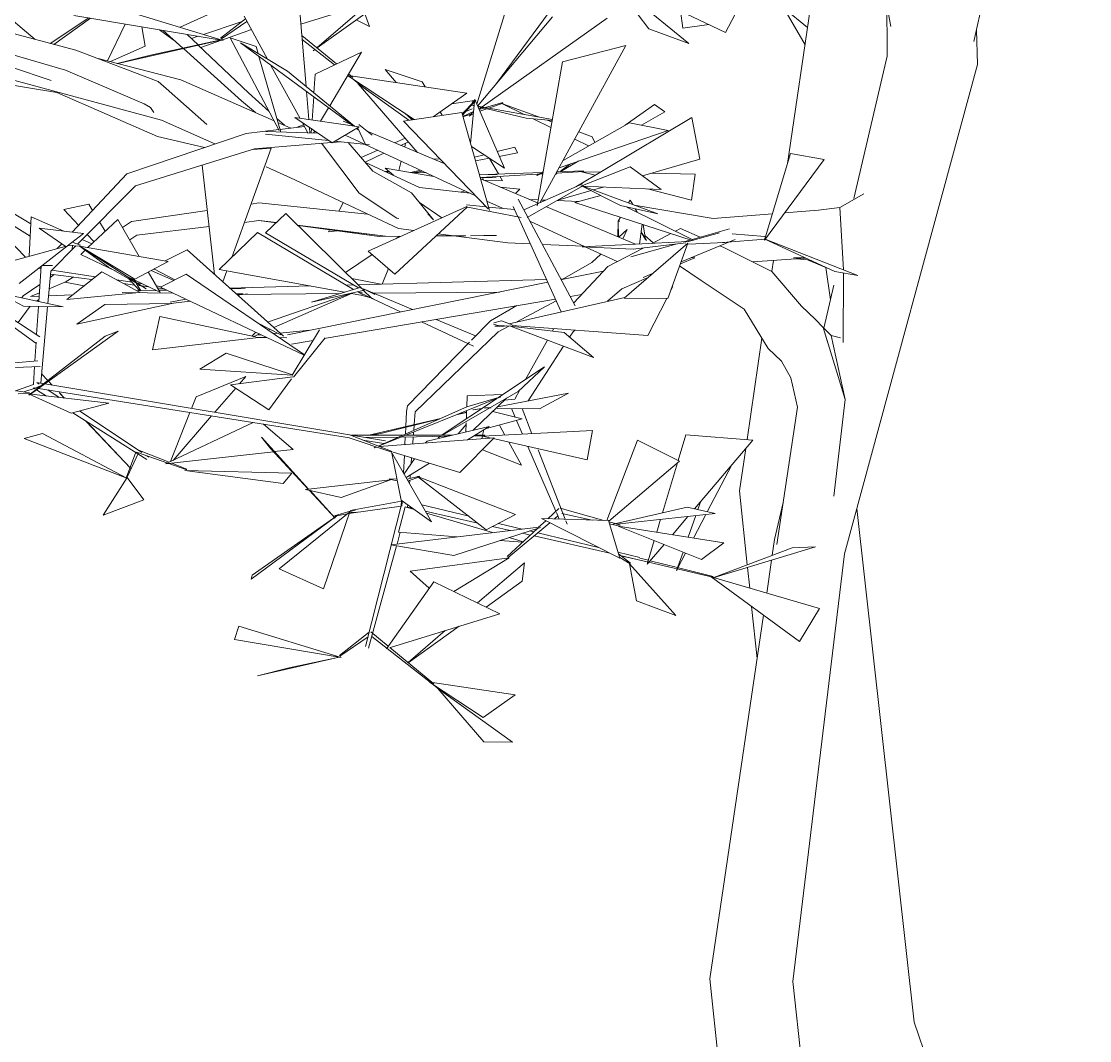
# Model space of a CAD drawing. Header units: millimetres. Extents: x 78096 to 288885, y -20632 to 149556.
# Drawn here: x 251316 to 252130, y 91483 to 92259 of the extents above; entities that cross this region are included whole.
import ezdxf

# ---------------------------------------------------------------- set-up
doc = ezdxf.new("R2010")
doc.units = ezdxf.units.MM
doc.layers.add('G-IMPT', color=8, linetype='Continuous', lineweight=9)
doc.layers.add('L-PLNT', color=71, linetype='Continuous', lineweight=9)

# ---------------------------------------------------------------- blocks, each defined once
blk = doc.blocks.new('ZZ-V - Tree Broadleaf 1 - 3dtree rotund SIMPLU-4826059-TOMH A-A')
at = {"layer": 'G-IMPT'}
for p, q in [((25942.59, 92290.93), (25832.46, 92256.92)), ((26203.25, 92150.74), (26223.65, 92289.47)), ((25773.39, 92244.34), (25664.23, 92277.72)), ((25844.58, 92238.92), (25884.19, 92272.9)), ((25899.07, 92277.49), (25844.83, 92238.71)), ((25659.54, 92263.47), (25773.39, 92244.34)), ((25771.39, 92246.28), (25790.23, 92260.98)), ((25771.91, 92245.63), (25791.35, 92258.94)), ((25859.64, 92226.53), (25833.18, 92248.3)), ((25771.16, 92244.71), (25693.05, 92226.81)), ((25717.85, 92233.3), (25772.84, 92245.1)), ((25858.15, 92225.82), (25833.46, 92245.03)), ((25717.85, 92233.3), (25692.63, 92226.91)), ((25841.85, 92236.58), (25843.02, 92237.59)), ((25843.14, 92237.5), (25841.85, 92236.58)), ((25868.03, 92217.62), (25918.91, 92184.26)), ((25869.95, 92216.64), (25868.24, 92217.97)), ((25872.05, 92216.32), (25868.83, 92218.97)), ((25958.86, 92204.32), (25870.51, 92217.59)), ((25877.27, 92210.95), (25872.2, 92214.89)), ((25921.3, 92159.19), (25876.25, 92211.28)), ((25914.76, 92183.65), (25876.25, 92211.28)), ((25958.86, 92204.32), (25933.23, 92186.37)), ((25933.21, 92154.17), (25938.58, 92154.12)), ((26191.18, 92068.6), (26192.4, 92076.91)), ((26172.33, 91940.38), (26183.7, 92017.75)), ((26166.61, 91901.48), (26171.35, 91933.69)), ((26172.54, 91844.96), (26166.61, 91901.48)), ((26299.63, 91496.62), (26256.03, 91888.01)), ((26174.39, 91827.34), (26172.75, 91843)), ((26180.01, 91773.74), (26175.86, 91813.36)), ((26433.32, 91109.05), (26299.63, 91496.62))]:
    blk.add_line(p, q, dxfattribs=at)
blk = doc.blocks.new('ZZ-V - Tree Broadleaf 1 - 3dtree rotund SIMPLU-4826034-TOMH A-A')
at = {"layer": 'G-IMPT'}
for p, q in [((26279.05, 92232.37), (26278.27, 92555.62)), ((26264.95, 92343.39), (26281.92, 92255.08)), ((25630.05, 92245.21), (25528.63, 92330.19)), ((26357.43, 92297.97), (26345, 92243.52)), ((26127.9, 92242.09), (26070.39, 92289.14)), ((26097.54, 92253.3), (26070.47, 92289.03)), ((26156.02, 92250.57), (26085.89, 92283.86)), ((26156.02, 92250.57), (26167.92, 92273.06)), ((25789.21, 92262.83), (25807.12, 92230.19)), ((25836.45, 92209.47), (25831.65, 92266.54)), ((25661.13, 92237.02), (25578.98, 92258.67)), ((25778.56, 92246.34), (25816.06, 92175.73)), ((25778.56, 92246.34), (25798.37, 92239.77)), ((26127.9, 92242.09), (26097.54, 92253.3)), ((26347.97, 92226.17), (26347.03, 92252.4)), ((25653.15, 92221.66), (25573.36, 92245.07)), ((25822.33, 92221.04), (25786.45, 92242.62)), ((25872.25, 92179.33), (25786.45, 92242.62)), ((25799.88, 92234.54), (25798.37, 92239.77)), ((26080.1, 92240.53), (26014.51, 92120.73)), ((26031.85, 92228.1), (26080.1, 92240.53)), ((25723.66, 92213.12), (25661.13, 92237.02)), ((25741.04, 92214.46), (25677.14, 92230.9)), ((25817.17, 92174.67), (25800.55, 92232.22)), ((25878.66, 92235.62), (25843.46, 92218.81)), ((25878.66, 92235.62), (25854.48, 92194.7)), ((26253.8, 92123.95), (26279.05, 92232.37)), ((25612.13, 92224.08), (25642.28, 92214.03)), ((25713.24, 92196.22), (25653.15, 92221.66)), ((25809.71, 92225.46), (25831.85, 92185.09)), ((26031.85, 92228.1), (26012.38, 92118.49)), ((26246.65, 91853.51), (26347.97, 92226.17)), ((25646.67, 92204.83), (25555.37, 92219.49)), ((25726.27, 92183.76), (25614.49, 92213.99)), ((25812.04, 92183.29), (25741.04, 92214.46)), ((25822.33, 92221.04), (25873.45, 92179.16)), ((25843.46, 92218.81), (25842.48, 92204.53)), ((25729.95, 92207.95), (25723.66, 92213.12)), ((25729.95, 92207.95), (25760.85, 92180.41)), ((25838.59, 92184.13), (25836.79, 92205.49)), ((25723.31, 92171.28), (25646.67, 92204.83)), ((25842.27, 92201.44), (25841.06, 92183.78)), ((25718.03, 92193.43), (25713.24, 92196.22)), ((25718.03, 92193.43), (25720.61, 92189.61)), ((25853.55, 92193.12), (25847.49, 92182.86)), ((25910.75, 92183.06), (25955.02, 92189.57)), ((25955.02, 92189.57), (25976.27, 92114.93)), ((25497.26, 92181.38), (25626.76, 92104.86)), ((25766.91, 92165.58), (25726.27, 92183.76)), ((25824.81, 92177.69), (25815.06, 92181.97)), ((25856.22, 92166.39), (25827.99, 92185.64)), ((25876.79, 92178.68), (25827.99, 92185.64)), ((25833.67, 92181.77), (25837.9, 92174.07)), ((25864.71, 92183.03), (25870.6, 92180.55)), ((25910.75, 92183.06), (25975.05, 92116.2)), ((26130.29, 92185.76), (26041.85, 92132.93)), ((26136.34, 92154), (26130.29, 92185.76)), ((25790.74, 92173.67), (25700.01, 92142.87)), ((25815.59, 92176.6), (25790.74, 92173.67)), ((25805.45, 92173.14), (25853.59, 92168.19)), ((25805.91, 92174.99), (25845.28, 92173.85)), ((25835.24, 92178.92), (25816.58, 92176.72)), ((25839.44, 92174.02), (25839.1, 92178.07)), ((25840.6, 92177.05), (25840.39, 92173.99)), ((25843.06, 92175.37), (25842.22, 92173.94)), ((25856.22, 92166.39), (25876.79, 92178.68)), ((25876.52, 92176.18), (25874.77, 92177.48)), ((25875.67, 92178.01), (25881.72, 92165.07)), ((25876.65, 92180.3), (25886.75, 92172.37)), ((25882.97, 92175.34), (25942.17, 92150.39)), ((25759.14, 92162.94), (25723.31, 92171.28)), ((25855.78, 92166.69), (25797.12, 92161.8)), ((25876.8, 92128.15), (25848.3, 92166.07)), ((25862.58, 92167.26), (25856.88, 92166.79)), ((25858.39, 92167.69), (25884.75, 92164.98)), ((25860.24, 92167.14), (25862.53, 92167.27)), ((25866.14, 92172.32), (25965.52, 92126.11)), ((25887.31, 92144.85), (25868.62, 92166.64)), ((25797.12, 92161.8), (25706.54, 92133.81)), ((25809.89, 92162.37), (25779.79, 92079.2)), ((25809.89, 92162.37), (25796.13, 92161.49)), ((26205.5, 92158.2), (26186.15, 92094.06)), ((26205.5, 92158.2), (26231.19, 92153.81)), ((25757.25, 92149.48), (25766.59, 92066.29)), ((25922.92, 92132.47), (25881.32, 92151.84)), ((26136.34, 92154), (26092.61, 92141.35)), ((26185.59, 92092.19), (26231.19, 92153.81)), ((25700.01, 92142.87), (25658.4, 92098.31)), ((25824.47, 92139.83), (25806.05, 92148.07)), ((25916.84, 92128.42), (25887.31, 92144.85)), ((26045.85, 92133.52), (26083.25, 92148.12)), ((26107.01, 92130.92), (26083.25, 92148.12)), ((25706.54, 92133.81), (25662.39, 92089.35)), ((25906.85, 92101.11), (25824.47, 92139.83)), ((25961.4, 92128.02), (25922.92, 92132.47)), ((25969.45, 92138.9), (26012.76, 92120.65)), ((26046.97, 92135.21), (26002.38, 92115.32)), ((26047.81, 92133.89), (26004.98, 92109.55)), ((26046.24, 92133.79), (26075.9, 92118.61)), ((26107.01, 92130.92), (26047.21, 92133.46)), ((26104.46, 92112.45), (26047.5, 92133.37)), ((26063.01, 92132.79), (26055.22, 92130.54)), ((25571.63, 92131.76), (25622.75, 92079.36)), ((25577.57, 92125.68), (25626.24, 92095.32)), ((25905.52, 92109.13), (25876.8, 92128.15)), ((25933.48, 92107.73), (25916.84, 92128.42)), ((26053.54, 92130.05), (26028.12, 92122.7)), ((26041.3, 92121.01), (26060.96, 92126.25)), ((26243.09, 92117.24), (26261.38, 92127.61)), ((25652, 92115.69), (25670.93, 92119.79)), ((25652, 92115.69), (25663.33, 92103.58)), ((25673.88, 92114.88), (25670.93, 92119.79)), ((25800.58, 92120.73), (25794.5, 92119.85)), ((25883.31, 92112.17), (25800.58, 92120.73)), ((25883.79, 92083.9), (25958.82, 92117.89)), ((25904.15, 92066.47), (25959.29, 92117.75)), ((25922.84, 92120.96), (25939.85, 92109.3)), ((25958.05, 92117.73), (26000.28, 92109.52)), ((25958.55, 92119.13), (25973.57, 92117.73)), ((25974.24, 92122.05), (25986.02, 92116.57)), ((25975.52, 92117.55), (25995.29, 92115.71)), ((25994.23, 92118.03), (25997.61, 92110.63)), ((25998.08, 92123.52), (26041.45, 92042.37)), ((26013.16, 92122.93), (26006.8, 92123.16)), ((26018.97, 92122.72), (26015.66, 92122.84)), ((26019.5, 92117.8), (26087.38, 92089.2)), ((26044.34, 92121.82), (26027.62, 92122.41)), ((26041.3, 92121.01), (26130.51, 92092.05)), ((26104.46, 92112.45), (26075.9, 92118.61)), ((26080.69, 92117.57), (26131.58, 92092.35)), ((26083.36, 92122.78), (26082.15, 92120.65)), ((26083.36, 92122.78), (26085.29, 92119.49)), ((26146.44, 92108.94), (26086.4, 92119.08)), ((26087.24, 92116.16), (26088.75, 92113.58)), ((26243.09, 92117.24), (26226.77, 92115.07)), ((26243.09, 92117.24), (26245.94, 92069.72)), ((25627.05, 92110.2), (25625.42, 92080.09)), ((25627.05, 92110.2), (25651.84, 92099.1)), ((25670.33, 92086.68), (25692.95, 92108.15)), ((25692.95, 92108.15), (25709.36, 92079.95)), ((25761.12, 92115), (25703.37, 92106.61)), ((25821, 92112.58), (25805.57, 92097.79)), ((25821, 92112.58), (25878.97, 92055.38)), ((25907.11, 92108.87), (25905.52, 92109.13)), ((25929.09, 92112.38), (25933.48, 92107.73)), ((25997.68, 92110.47), (26030.83, 92037.7)), ((26075.94, 92109.77), (26074.2, 92106.72)), ((26191.69, 92112.43), (26146.44, 92108.94)), ((26210.64, 92113.9), (26201.1, 92113.16)), ((26226.77, 92115.07), (26210.64, 92113.9)), ((25666.9, 92097.28), (25633.19, 92101.34)), ((25653.76, 92087.28), (25633.19, 92101.34)), ((25683.39, 92099.07), (25679.11, 92106.19)), ((25703.37, 92106.61), (25696.57, 92101.92)), ((25762.51, 92102.64), (25707.6, 92096.06)), ((25800.53, 92107.19), (25789.44, 92105.87)), ((25813.69, 92105.57), (25800.53, 92107.19)), ((25813.81, 92105.68), (25800.76, 92107.31)), ((25813.71, 92105.59), (25800.76, 92107.31)), ((25896.97, 92095.32), (25830.04, 92103.66)), ((25896.97, 92095.32), (25830.15, 92103.55)), ((25892.06, 92095.2), (25830.31, 92103.39)), ((25918.45, 92099.61), (25906.85, 92101.11)), ((26007.01, 92106.82), (26049.04, 92087.27)), ((26073.99, 92094.84), (26074.2, 92106.72)), ((26074.2, 92106.72), (26075.48, 92106.73)), ((26074.2, 92106.72), (26074.49, 92094.63)), ((26081.12, 92100.42), (26074.75, 92094.52)), ((26081.12, 92100.42), (26077.77, 92093.25)), ((26092.4, 92104.42), (26090.47, 92089.36)), ((26094.98, 92092.77), (26093.13, 92104.19)), ((26121.57, 92101.11), (26117.84, 92099.16)), ((26136.56, 92094.56), (26121.57, 92101.11)), ((26159.02, 92100.91), (26130.55, 92092.86)), ((25666.9, 92097.28), (25653.76, 92087.28)), ((25665.84, 92092.83), (25673.29, 92089.49)), ((25669.73, 92096.74), (25675, 92091.11)), ((25707.6, 92096.06), (25702.09, 92092.45)), ((25799.49, 92098.08), (25770.17, 92069.98)), ((25799.49, 92098.08), (25872.7, 92054.85)), ((25876.45, 92056.01), (25805.57, 92097.79)), ((25909, 92095.32), (25892.06, 92095.2)), ((25958.26, 92095.69), (25935.39, 92095.52)), ((25990.14, 92090.3), (25937.16, 92097.18)), ((25981.52, 92095.87), (25961.66, 92095.72)), ((25981.52, 92095.87), (25971.84, 92095.83)), ((26091.61, 92098.29), (26094.98, 92092.77)), ((26095.79, 92092.05), (26091.66, 92098.62)), ((26094.49, 92095.8), (26100.72, 92090.22)), ((26114.3, 92097.31), (26099.98, 92089.83)), ((26163.31, 92092.89), (26122.2, 92075.93)), ((26129.19, 92092.48), (26124.12, 92091.05)), ((26126.78, 92091), (26151.49, 92097.97)), ((26186.42, 92093.19), (26153.78, 92090.59)), ((26185.86, 92094.98), (26161.04, 92097.14)), ((26239.22, 92068.38), (26185.42, 92093.36)), ((26186.08, 92093.83), (26185.59, 92092.19)), ((26256.76, 92065.48), (26186.26, 92093.1)), ((25652.88, 92087.61), (25593.07, 92071.24)), ((25617.79, 92059.38), (25654.66, 92088.1)), ((25660.99, 92087.94), (25641.95, 92068.77)), ((25650.31, 92089.64), (25646.88, 92085.97)), ((25654.77, 92088.05), (25656.1, 92088.13)), ((25664.33, 92087.79), (25654.99, 92088.22)), ((25664.7, 92088.57), (25658.29, 92090.73)), ((25658.5, 92088.45), (25658.32, 92085.18)), ((25686.07, 92071.86), (25663.69, 92087.94)), ((25731.35, 92076.16), (25663.79, 92087.8)), ((25664.84, 92081.47), (25668.53, 92084.97)), ((25705.96, 92062.55), (25665.34, 92086.87)), ((25714.76, 92055.22), (25665.59, 92086.72)), ((25729.2, 92076.53), (25745.87, 92084.86)), ((25745.87, 92084.86), (25819.22, 92019.13)), ((25883.79, 92083.9), (25904.15, 92066.47)), ((25990.14, 92090.3), (26007.24, 92089.48)), ((26048.03, 92087.74), (26016.49, 92089.08)), ((26127.56, 92091.22), (26046.66, 92087.15)), ((26085.49, 92085.4), (26046.66, 92087.15)), ((26049.58, 92087.02), (26073.4, 92075.95)), ((26093.29, 92086.34), (26066.21, 92072.19)), ((26127.26, 92090.09), (26078.68, 92048.26)), ((26118.03, 92089.33), (26083.83, 92079.66)), ((26085.49, 92085.4), (26125.71, 92090.25)), ((26112.05, 92047.97), (26127.3, 92090)), ((26127.74, 92089.18), (26155.56, 92090.59)), ((26154.56, 92086.7), (26151.52, 92088.03)), ((26191.27, 92068.55), (26154.56, 92086.7)), ((25664.84, 92081.47), (25691.53, 92068.69)), ((25705.96, 92062.55), (25731.35, 92076.16)), ((26054.1, 92075.39), (26031.58, 92062.42)), ((26060.95, 92081.73), (26054.1, 92075.39)), ((26132.52, 92078.96), (26121.61, 92074.32)), ((26129.77, 92079.05), (26132.52, 92078.96)), ((26217.12, 92078.64), (26176.6, 92075.8)), ((26207.75, 92078.86), (26216.51, 92078.93)), ((26218.44, 92077.31), (26210.17, 92078.15)), ((26232.26, 92071.61), (26218.44, 92077.31)), ((25632.83, 92071.09), (25634.47, 92070.84)), ((25634.58, 92072.45), (25632.84, 92045.53)), ((25643.37, 92073.03), (25635.4, 92073.1)), ((25641.95, 92068.77), (25639.73, 92044.02)), ((25642.76, 92069.58), (25676.12, 92064.51)), ((25680.86, 92068.26), (25654.25, 92047.2)), ((25680.86, 92068.26), (25709.65, 92052.59)), ((25686.07, 92071.86), (25714.76, 92055.22)), ((25716.27, 92068.08), (25725.32, 92052.52)), ((25718.47, 92069.26), (25735.64, 92061.57)), ((25721.94, 92069.68), (25720.41, 92070.3)), ((25720.58, 92070.39), (25736.6, 92062.06)), ((25865.73, 92052.71), (25770.17, 92069.98)), ((25776.07, 92068.91), (25773.03, 92060.52)), ((26031.15, 92062.34), (26062.96, 92068.74)), ((26066.21, 92072.19), (26040.3, 92044.58)), ((26100.33, 92066.9), (26093.11, 92063.92)), ((26137.37, 92061.65), (26121.01, 92072.65)), ((26213.96, 92042.01), (26191.27, 92068.55)), ((26232.39, 92071.55), (26235.87, 92046.96)), ((26239.22, 92068.38), (26256.76, 92065.48)), ((26245.95, 92067.26), (26245.7, 92014.38)), ((25652.72, 92060.33), (25640.75, 92055.33)), ((25644.52, 92066.06), (25641.52, 92064)), ((25641.74, 92066.42), (25673.38, 92062.34)), ((25652.72, 92060.33), (25667.46, 92057.66)), ((25659, 92064.2), (25653.02, 92060.28)), ((25692.26, 92062.06), (25703.84, 92060.3)), ((25697.43, 92059.24), (25705.84, 92058.16)), ((25700.23, 92064.53), (25723.92, 92053.19)), ((25701.27, 92063.05), (25709.92, 92053.8)), ((25706.65, 92060.42), (25705.77, 92061.88)), ((25710.62, 92053.81), (25707.1, 92059.66)), ((25707.77, 92059.7), (25711.52, 92059.13)), ((25745.07, 92066.37), (25725.59, 92056.47)), ((25745.07, 92066.37), (25835.24, 92005.08)), ((25822.32, 92020.33), (26020.57, 92060.21)), ((25875.91, 92058.4), (26019.64, 92062.27)), ((26030.66, 92062.56), (26031.88, 92062.6)), ((26095.8, 92063.33), (26076.91, 92055.28)), ((26170.17, 92039.84), (26137.37, 92061.65)), ((25577.2, 92052.33), (25630.66, 92013.91)), ((25621.23, 92042.17), (25601.97, 92052.29)), ((25651.38, 92041.47), (25601.97, 92052.29)), ((25633.68, 92058.59), (25621.05, 92049.89)), ((25633.27, 92052.2), (25626.51, 92049.37)), ((25658.56, 92050.62), (25640.26, 92049.91)), ((25706.75, 92052.3), (25654.25, 92047.2)), ((25696.29, 92052.47), (25735.06, 92051.99)), ((25707.52, 92053.74), (25722.09, 92054.07)), ((25708.19, 92057.85), (25710.8, 92057.52)), ((25711.27, 92057.46), (25716.39, 92056.8)), ((25722.44, 92057.47), (25726.38, 92056.87)), ((25723.35, 92055.9), (25728.08, 92055.29)), ((25724.39, 92054.12), (25730.27, 92054.25)), ((25835.04, 92004.75), (25725.59, 92056.47)), ((25778.33, 92055.77), (25839.65, 92057.42)), ((25778.82, 92055.34), (25790.17, 92055.59)), ((25783.22, 92051.39), (25788.58, 92051.33)), ((25862.33, 92051.67), (25783.74, 92050.92)), ((25784.31, 92050.41), (25791.85, 92051.34)), ((25807.11, 92029.98), (25870.21, 92051.7)), ((25811.9, 92025.69), (25871.01, 92051.76)), ((25840.69, 92045.02), (25877.54, 92056.34)), ((25840.69, 92045.02), (25880.87, 92054.11)), ((25867.09, 92058.16), (25872.55, 92058.31)), ((25878.24, 92050.45), (25870.71, 92051.81)), ((25875.87, 92052.98), (25879.53, 92050.81)), ((25876.24, 92052.76), (25879.16, 92052.38)), ((25877.54, 92056.34), (25880.87, 92054.11)), ((25878.7, 92051.61), (25908.36, 92037.64)), ((25879.68, 92054.47), (25886.58, 92047.79)), ((25880.21, 92055.26), (25888.77, 92051.06)), ((25880.74, 92055), (25917.61, 92039.5)), ((25983.8, 92052.81), (25888.1, 92051.91)), ((26037.85, 92049.47), (26046.23, 92050.91)), ((26076.91, 92055.28), (26066.08, 92045.73)), ((26115.77, 92057.05), (26114.28, 92054.11)), ((26230.82, 92025.28), (26238.44, 92058.02)), ((25587.54, 92048.95), (25633.62, 92018.78)), ((25621.05, 92049.89), (25619.97, 92048.35)), ((25633.1, 92049.63), (25626.51, 92049.37)), ((25632.94, 92047.12), (25631.1, 92045.91)), ((25661.92, 92028.34), (25734.32, 92044.13)), ((25683.08, 92043.29), (25661.92, 92028.34)), ((25683.08, 92043.29), (25734.32, 92044.13)), ((25732.98, 92045.17), (25744.9, 92047.34)), ((25733.46, 92044.14), (25747.91, 92045.92)), ((25850.14, 92017.33), (26026.36, 92047.5)), ((25878.37, 92050.48), (25887.59, 92047.76)), ((25996.89, 92042.46), (25976.95, 92030.98)), ((26079.21, 92048.72), (25991.1, 92028.64)), ((26027.03, 92046.03), (25997.02, 92029.99)), ((26112.05, 92047.97), (26078.68, 92048.26)), ((26111.17, 92047.98), (26096.82, 92019.7)), ((25626.4, 92042.05), (25617.24, 92029.51)), ((25621.23, 92042.17), (25651.38, 92041.47)), ((25632.6, 92041.9), (25631.21, 92020.36)), ((25639.53, 92041.74), (25634.3, 91983.37)), ((26188.52, 92009.88), (26170.17, 92039.84)), ((26224.34, 92032.22), (26213.96, 92042.01)), ((25725.14, 92034.06), (25719.53, 92008.73)), ((25725.14, 92034.06), (25797.84, 92018.6)), ((25799.47, 92029.39), (25817.24, 92020.16)), ((25924.47, 92030.06), (25963.88, 92011.5)), ((25935.56, 92031.96), (25965.6, 92019.33)), ((25976.95, 92030.98), (25962.48, 92016.13)), ((25979.13, 92028.38), (25983.43, 92027.18)), ((25979.56, 92029.27), (25985.21, 92030.83)), ((25980.24, 92026.8), (25987.42, 92026.89)), ((25990.84, 92026.69), (25982.79, 92022.38)), ((25987.33, 92027.07), (25983.5, 92027.18)), ((25993.37, 92027.79), (25985.31, 92030.82)), ((25987.42, 92026.89), (25989.31, 92027.05)), ((25992.92, 92026.9), (25987.7, 92027.05)), ((26033.09, 92022.09), (25992.23, 92026.91)), ((26055.42, 92002.83), (25992.23, 92026.91)), ((25993.51, 92027.4), (26096.82, 92019.7)), ((26230.29, 92025.82), (26224.34, 92032.22)), ((25625.2, 91974.14), (25683.52, 92019.19)), ((25693.26, 92022.89), (25626.42, 91975.02)), ((25693.26, 92022.89), (25683.52, 92019.19)), ((25719.53, 92008.73), (25800.16, 92018.11)), ((25798.09, 92022.21), (25795.16, 92019.17)), ((25796.48, 92018.89), (25798.59, 92019.82)), ((25798.52, 92018.25), (25806.66, 92018.16)), ((25798.58, 92019.91), (25802.22, 92020.26)), ((25798.86, 92019.94), (25800.95, 92020.86)), ((25807.66, 92023.82), (25809.03, 92024.42)), ((25811.61, 92021.14), (25814.78, 92021.44)), ((25816.15, 92018.06), (25821.83, 92018)), ((25816.47, 92021.6), (25839.23, 92023.74)), ((25825.83, 91989.39), (25846.68, 92024.15)), ((25982.79, 92022.38), (25919.6, 91961.47)), ((26025.28, 92025.03), (26024.22, 92023.14)), ((26033.09, 92022.09), (26055.42, 92002.83)), ((26039.78, 92022.52), (26037.2, 92018.55)), ((26041.27, 92023.84), (26039.78, 92022.52)), ((26236.33, 92019.72), (26230.29, 92025.82)), ((26233.66, 92014.88), (26230.29, 92025.82)), ((26230.29, 92025.82), (26241.85, 91988.5)), ((26236.33, 92019.72), (26243.5, 92017.83)), ((26236.33, 92019.72), (26247.19, 91971.06)), ((25630.84, 92014.6), (25629.92, 92000.34)), ((25825.38, 92013.09), (25841.73, 92015.89)), ((25827, 91987.93), (25851.12, 92017.9)), ((25960.99, 92014.6), (25913.71, 91966.08)), ((26020.36, 92016.19), (26003.68, 91986.22)), ((26032.64, 92011.51), (26005.68, 91969.96)), ((26198.5, 92000.26), (26188.52, 92009.88)), ((25755.5, 91994.04), (25775.53, 92006.31)), ((25775.53, 92006.31), (25826.08, 91989.82)), ((25601.09, 91994.85), (25633.86, 91996.08)), ((25601.98, 91997.79), (25632.04, 92000.54)), ((25629.64, 91996.16), (25628.76, 91982.42)), ((25755.5, 91994.04), (25825.83, 91989.42)), ((25982.63, 91972.22), (26018.18, 91995.87)), ((25997.92, 91977.11), (26018.18, 91995.87)), ((26205.73, 91987.41), (26198.5, 92000.26)), ((25634.93, 91990.41), (25639.71, 91985.35)), ((25639.76, 91985.39), (25634.94, 91990.43)), ((25752.75, 91972.95), (25790.57, 91988.39)), ((25826.27, 91988.12), (25778.89, 91982.08)), ((25785.86, 91982.96), (25790.57, 91988.39)), ((25808.12, 91963.07), (25825.33, 91986.82)), ((26210.71, 91965.09), (26205.73, 91987.41)), ((26247.19, 91971.06), (26241.85, 91988.5)), ((25628.76, 91982.42), (25613.14, 91976.71)), ((25625.88, 91976.07), (25615.85, 91977.55)), ((25630.07, 91979.65), (25621.57, 91976.71)), ((25630.12, 91979), (25628.91, 91979.76)), ((25632.14, 91979.5), (25629.94, 91979.85)), ((25630.07, 91979.65), (25634.12, 91981.34)), ((25638.66, 91973.59), (25631.1, 91978.37)), ((25636.64, 91982.98), (25631.4, 91983.86)), ((25633.26, 91982.58), (25631.54, 91983.72)), ((25869.54, 91941.69), (25632.58, 91979.43)), ((25896.96, 91939.52), (25637.37, 91982.86)), ((25648.32, 91972.57), (25639.7, 91978.3)), ((25640.17, 91984.86), (25642.94, 91981.93)), ((25643.09, 91981.91), (25640.22, 91984.9)), ((25766.97, 91961.22), (25782.85, 91979.5)), ((25808.12, 91963.07), (25778.89, 91982.08)), ((25999.34, 91978.43), (25995.36, 91971.27)), ((25626.16, 91975.52), (25617.02, 91975.28)), ((25686.16, 91968.21), (25624.9, 91975.16)), ((25624.9, 91975.16), (25657.55, 91960.54)), ((25648.32, 91976.37), (25652.4, 91972.04)), ((25648.32, 91976.24), (25652.27, 91972.05)), ((25752.75, 91972.95), (25749.25, 91964.18)), ((25984.9, 91972.87), (25891.52, 91935.47)), ((25940.23, 91944.01), (25981.63, 91971.56)), ((25997.92, 91977.11), (25940.34, 91943.79)), ((25959.07, 91973.69), (25958.82, 91965.43)), ((25984.9, 91972.87), (25958.93, 91965.49)), ((25959.07, 91973.69), (25986.29, 91974.66)), ((25963.6, 91947.46), (25989.24, 91972.09)), ((26036.46, 91975.91), (25982.33, 91965.46)), ((25995.36, 91971.27), (25987.49, 91970.41)), ((26014.15, 91963.88), (26036.46, 91975.91)), ((26247.19, 91971.06), (26238.59, 91897.41)), ((26247.19, 91971.06), (26245.6, 91976.23)), ((25686.16, 91968.21), (25657.55, 91960.54)), ((25711.41, 91930.61), (25663.86, 91962.23)), ((25748, 91961.05), (25733.07, 91923.63)), ((25891.36, 91935.54), (25958.93, 91965.49)), ((25912.96, 91961.92), (25912.39, 91950.35)), ((25913.71, 91966.08), (25912.96, 91961.92)), ((25919.6, 91961.47), (25918.85, 91951.87)), ((25950.83, 91959.22), (25958.69, 91961.15)), ((25951.77, 91959.6), (25958.69, 91961.22)), ((25958.72, 91962.38), (25958.54, 91956.19)), ((25963.52, 91963), (25970.4, 91964.09)), ((25970.42, 91964.09), (25963.91, 91963.08)), ((25974.54, 91964.74), (25972.26, 91964.38)), ((25972.32, 91964.39), (25974.54, 91964.74)), ((25972.8, 91964.74), (25977.36, 91964.72)), ((26001.07, 91956.12), (25978.68, 91961.95)), ((26014.15, 91963.88), (25982.12, 91964.23)), ((25995.74, 91957.51), (25992.88, 91964.11)), ((26008.45, 91944.94), (26001.02, 91964.02)), ((26210.71, 91965.09), (26195.14, 91860.58)), ((25715.27, 91925.21), (25658.8, 91960.87)), ((25668.76, 91954.58), (25703.25, 91918.05)), ((25668.96, 91954.45), (25702.37, 91918.99)), ((25729.45, 91921.92), (25796.2, 91953.37)), ((25735.18, 91924.62), (25764.53, 91958.41)), ((25884.28, 91943.75), (25938.75, 91956.54)), ((25893.33, 91945.1), (25937.31, 91955.9)), ((25958.45, 91953.25), (25958.23, 91946.21)), ((26001.07, 91956.12), (25972.94, 91948.53)), ((26001.34, 91944.56), (25996.84, 91954.98)), ((25635.69, 91944.98), (25621.66, 91941.27)), ((25635.69, 91944.98), (25699.87, 91911.17)), ((25826.68, 91932.9), (25803.93, 91952.14)), ((25885.48, 91943.75), (25893.33, 91945.1)), ((25912.36, 91949.78), (25912.12, 91944.74)), ((25918.4, 91946.24), (25918.21, 91943.78)), ((25918.81, 91951.36), (25918.51, 91947.57)), ((25975.87, 91950.32), (25928.57, 91939.3)), ((25958.41, 91951.94), (25952.32, 91944.83)), ((25975.87, 91950.32), (25959.44, 91940.25)), ((25971.98, 91947.93), (25970.96, 91943.82)), ((26054.54, 91947.39), (25971.16, 91942.95)), ((25987.91, 91943.85), (25983.74, 91951.44)), ((26054.54, 91947.39), (26050.67, 91924.95)), ((25621.66, 91941.27), (25699.8, 91911.06)), ((25809.6, 91933.41), (25802.45, 91942.28)), ((25838.38, 91902.77), (25802.45, 91942.28)), ((25901.81, 91930.9), (25869.18, 91941.83)), ((25902.08, 91931.36), (25870.31, 91943.73)), ((25909.94, 91943.77), (25871.65, 91943.74)), ((25895.8, 91937.51), (25879.72, 91940.07)), ((25906.75, 91942.36), (25882.13, 91941.99)), ((25979.63, 91941.77), (25892.25, 91935.19)), ((25944.1, 91942.92), (25908.8, 91942.39)), ((25912.01, 91942.44), (25911.72, 91936.66)), ((25939.9, 91943.79), (25912.25, 91943.77)), ((25918.11, 91942.53), (25917.69, 91937.11)), ((25927.55, 91937.85), (25928.57, 91939.3)), ((25937.01, 91941.87), (25938.46, 91942.83)), ((25938.5, 91942.73), (25937.01, 91941.87)), ((25947.88, 91943.8), (25939.94, 91943.79)), ((25979.63, 91941.77), (25953.67, 91915.33)), ((25972.83, 91943.35), (25964.29, 91943.22)), ((25972.73, 91943.82), (25965.25, 91943.81)), ((25970.84, 91943.32), (25970.29, 91941.07)), ((25977.2, 91941.59), (25971.16, 91942.95)), ((26050.67, 91924.95), (25979.04, 91941.17)), ((26000.51, 91920.87), (25990.84, 91938.5)), ((26088.87, 91939.98), (26065.49, 91878.83)), ((26088.87, 91939.98), (26121, 91924.11)), ((26125.72, 91943.97), (26119.95, 91924.63)), ((26125.72, 91943.97), (26176.75, 91940.04)), ((26176.75, 91940.04), (26132.27, 91887.75)), ((25699.65, 91911.72), (25706.79, 91930.8)), ((25700.18, 91911.73), (25708.8, 91930.46)), ((25745.51, 91917.52), (25707.35, 91930.8)), ((25732.22, 91923.23), (25708.24, 91932.6)), ((25811.64, 91931.2), (25729.45, 91921.92)), ((25809.6, 91933.41), (25838.03, 91902.73)), ((25826.68, 91932.9), (25812.44, 91931.29)), ((25888.34, 91934.2), (25889.71, 91934.81)), ((25889.8, 91934.78), (25888.34, 91934.2)), ((25889.21, 91934.96), (25894.52, 91933.34)), ((25908.78, 91894.39), (25901.44, 91931.3)), ((25931.95, 91877.81), (25901.62, 91930.98)), ((25902.89, 91930.8), (25953.67, 91915.33)), ((26000.51, 91920.87), (25970.75, 91932.73)), ((26026.73, 91885.9), (26005.39, 91935.2)), ((26033.8, 91879.75), (26013.25, 91932.59)), ((25716.63, 91927.14), (25715.26, 91928.05)), ((25745.73, 91917.95), (25734.2, 91922.46)), ((25911.31, 91928.23), (25910.67, 91915.11)), ((25911.09, 91914.38), (25919.13, 91925.85)), ((25930.37, 91922.43), (25912.68, 91911.58)), ((25916.86, 91926.54), (25916.51, 91922.11)), ((26067, 91878.34), (26121, 91924.11)), ((26119.38, 91922.74), (26108.03, 91884.71)), ((26160.65, 91921.12), (26142.05, 91885.5)), ((25825.72, 91914.98), (25744.11, 91916.97)), ((25818.89, 91907.02), (25744.11, 91916.97)), ((25825.72, 91914.98), (25818.89, 91907.02)), ((25922.82, 91912.61), (25913.36, 91910.4)), ((25915.83, 91913.51), (25915.63, 91910.93)), ((25995.95, 91883.42), (25921.42, 91912.23)), ((25921.42, 91912.23), (25973.74, 91871.82)), ((25681.95, 91882.95), (25700.1, 91911.53)), ((25712.83, 91894.47), (25700.1, 91911.53)), ((25900.75, 91909.84), (25836.05, 91902.51)), ((25863.14, 91896.45), (25900.75, 91909.84)), ((25899.77, 91910.23), (25905.86, 91909.05)), ((25900.01, 91910.65), (25905.61, 91910.3)), ((25923.06, 91912.18), (25914.21, 91908.91)), ((25915.51, 91909.38), (25915.32, 91906.96)), ((25863.14, 91896.45), (25836.05, 91902.51)), ((25838.8, 91901.89), (25858.57, 91880.56)), ((25858.57, 91880.56), (25839.27, 91901.79)), ((25712.83, 91894.47), (25681.95, 91882.95)), ((25870.16, 91886.49), (25909.09, 91893.57)), ((25870.88, 91884.5), (25908.77, 91889.62)), ((25909.66, 91893.13), (25881.84, 91782.97)), ((25906.8, 91870.01), (25911.9, 91889.25)), ((25908.78, 91894.39), (25931.95, 91877.81)), ((25909.13, 91894.14), (25908.83, 91890.1)), ((25909.63, 91893.78), (25909.43, 91889.71)), ((25909.66, 91893.13), (25909.43, 91889.71)), ((25918.81, 91887.21), (25911.9, 91889.25)), ((25913.95, 91890.69), (25913.43, 91888.8)), ((25917.26, 91888.32), (25914.08, 91889.05)), ((25960.56, 91882), (25924.61, 91890.67)), ((26020.56, 91880.13), (26028.89, 91887.91)), ((26063.14, 91878.9), (26030.03, 91888.17)), ((26126.71, 91889.02), (26070.26, 91876)), ((26126.71, 91889.02), (26148, 91884.14)), ((26134.95, 91887.13), (26137.19, 91893.54)), ((26193.34, 91864.38), (26199.92, 91892.61)), ((25794.62, 91834.23), (25859.91, 91882.27)), ((25795.51, 91837.26), (25859.91, 91882.27)), ((25869.69, 91885.31), (25816.05, 91841.89)), ((25849.65, 91826.87), (25869.69, 91885.31)), ((25858.14, 91882.46), (25869.98, 91885.84)), ((25858.25, 91882.02), (25874.49, 91885.26)), ((25869.21, 91885.32), (25874.3, 91887.04)), ((25869.45, 91884.89), (25875.31, 91885.23)), ((25967.18, 91876.89), (25927.26, 91886.03)), ((25978.53, 91869.59), (25928.16, 91884.45)), ((25995.95, 91883.42), (25973.74, 91871.82)), ((26066.87, 91878.79), (26015.77, 91880.27)), ((26075.36, 91850.06), (26015.77, 91880.27)), ((26025.57, 91879.98), (26028.3, 91882.27)), ((26029.34, 91879.88), (26027.2, 91884.82)), ((26054.31, 91879.15), (26031.39, 91884.17)), ((26148, 91884.14), (26073.02, 91876.13)), ((26106.54, 91879.71), (26103.6, 91869.87)), ((26127.32, 91881.93), (26115.48, 91868.01)), ((26127.57, 91866.11), (26133.35, 91882.57)), ((26140.95, 91883.38), (26131.6, 91865.48)), ((26013.76, 91873.79), (25901.14, 91860.36)), ((25948.91, 91852.14), (26014.94, 91873.55)), ((25992.04, 91871.2), (25978.49, 91874.3)), ((26000.96, 91872.26), (25982.92, 91876.61)), ((25989.67, 91851.29), (26012.75, 91872.84)), ((25990.31, 91850.57), (26022.08, 91877.07)), ((26013.32, 91873.37), (26018.97, 91878.65)), ((26035.29, 91875.9), (26034.26, 91878.55)), ((26066.87, 91878.79), (26075.36, 91850.06)), ((26072.03, 91876.41), (26067.17, 91877.77)), ((26075.46, 91874.53), (26067.62, 91876.24)), ((26075.84, 91875.34), (26072.71, 91876.22)), ((26154.66, 91861.86), (26074.23, 91874.48)), ((26074.23, 91874.48), (26137.57, 91849.18)), ((25908.25, 91869.89), (25905.79, 91860.91)), ((25906.8, 91870.01), (25951.31, 91866.34)), ((25984.31, 91863.62), (26001.37, 91862.21)), ((26001.88, 91862.69), (25991.19, 91865.85)), ((26007.26, 91867.71), (26001.2, 91869.1)), ((26009.84, 91870.12), (26006.7, 91870.88)), ((26067.96, 91853.81), (26010.08, 91867.06)), ((26059.33, 91858.18), (26012.87, 91869.39)), ((26101.7, 91863.5), (26096.32, 91845.49)), ((26191.57, 91852.33), (26193.34, 91864.38)), ((25905.43, 91859.62), (25884.04, 91781.6)), ((25948.91, 91852.14), (25901.14, 91860.36)), ((26109.13, 91860.54), (26096.32, 91845.49)), ((26154.66, 91861.86), (26137.57, 91849.18)), ((26206.83, 91857.89), (26147.12, 91835.37)), ((26224.38, 91858.67), (26147.35, 91835.3)), ((26224.38, 91858.67), (26206.83, 91857.89)), ((25915.68, 91840.21), (25991.08, 91850.47)), ((25949.12, 91824.68), (25991.08, 91850.47)), ((26090.61, 91850.64), (26074.01, 91854.65)), ((26083.63, 91846.28), (26074.4, 91853.31)), ((26089.64, 91848.86), (26074.69, 91852.34)), ((26083.37, 91845.85), (26075.43, 91850.59)), ((26089.78, 91848.81), (26076.23, 91851.92)), ((26146.32, 91835.67), (26089.78, 91848.83)), ((26097.24, 91848.54), (26090.62, 91850.22)), ((26119.45, 91842.94), (26098.63, 91848.19)), ((26118.67, 91840.72), (26123.59, 91854.76)), ((26125.59, 91853.96), (26119.43, 91842.17)), ((26187.33, 91823.53), (26191.01, 91848.54)), ((26207.14, 91527.71), (26246.65, 91853.51)), ((25849.65, 91826.87), (25816.05, 91841.89)), ((25915.68, 91840.21), (25930.34, 91827.21)), ((25967.03, 91816.05), (26002.73, 91846.67)), ((26001.06, 91832.54), (26002.73, 91846.67)), ((26118.12, 91806.57), (26082.84, 91845.92)), ((26082.84, 91845.92), (26088.14, 91817.73)), ((26119.37, 91842.06), (26118.67, 91840.72)), ((26146.51, 91836.1), (26120.08, 91842.78)), ((25795.51, 91837.26), (25794.62, 91834.23)), ((25933.79, 91832.07), (25897.59, 91781.09)), ((25933.79, 91832.07), (25984.12, 91807.81)), ((26001.06, 91832.54), (25973.57, 91812.89)), ((26212.33, 91786.67), (26144.92, 91836.01)), ((26144.92, 91836.01), (26227.6, 91811.67)), ((26118.12, 91806.57), (26088.14, 91817.73)), ((25984.12, 91807.81), (25900.79, 91782.08)), ((26144.13, 91529.63), (26184.87, 91806.77)), ((26212.33, 91786.67), (26227.6, 91811.67)), ((25781.93, 91788.19), (25785.29, 91798.37)), ((25863.25, 91774.53), (25785.29, 91798.37)), ((25861.83, 91775.91), (25884.53, 91793.64)), ((25899.01, 91783.09), (25885.84, 91793.92)), ((25932.23, 91754.74), (25886.44, 91790.37)), ((25914.11, 91770.66), (25942.4, 91794.93)), ((25953.03, 91798.21), (25914.29, 91770.51)), ((25781.93, 91788.19), (25863.25, 91774.53)), ((25862.2, 91775.45), (25883.65, 91790.13)), ((25933.73, 91754.51), (25900.25, 91782.07)), ((25861.67, 91774.8), (25799.51, 91760.55)), ((25823.58, 91766.64), (25862.86, 91775.07)), ((25823.58, 91766.64), (25799.51, 91760.55)), ((25930.38, 91755.76), (25971.38, 91728.88)), ((25995.74, 91745.95), (25932.63, 91755.42)), ((25937.45, 91750.68), (25933.84, 91753.49)), ((25971.96, 91710.17), (25936.73, 91750.91)), ((25993.79, 91709.97), (25936.73, 91750.91)), ((25995.74, 91745.95), (25971.38, 91728.88)), ((25971.96, 91710.17), (25993.79, 91709.97)), ((26175.95, 91226.38), (26144.13, 91529.63)), ((26239.14, 91240.44), (26207.14, 91527.71))]:
    blk.add_line(p, q, dxfattribs=at)
blk = doc.blocks.new('ZZ-V - Tree Broadleaf 2 - 3dtree rotund SIMPLU-4826084-TOMH A-A')
at = {"layer": 'G-IMPT'}
for p, q in [((25804.97, 92283.77), (25740.44, 92254.42)), ((26032.87, 92281.45), (25981.55, 92211.6)), ((25989.67, 92270.84), (25966.47, 92195.77)), ((25881.26, 92264.76), (25884.69, 92254.93)), ((26024.29, 92262.34), (25967.07, 92194.4)), ((26123.43, 92253.74), (26121.63, 92266.9)), ((26216.54, 92241.09), (26200.35, 92269.02)), ((26218.48, 92254.34), (26200.35, 92269.02)), ((25641.53, 92242.18), (25670.95, 92261.55)), ((25644.38, 92241.43), (25672.25, 92261.33)), ((25685.14, 92228.84), (25698.74, 92256.88)), ((25713.8, 92239.94), (25711.4, 92254.75)), ((25787.02, 92258.48), (25758.31, 92248.95)), ((25884.69, 92254.93), (25874.67, 92260.04)), ((26065.86, 92261.41), (25970.57, 92193.78)), ((26143.34, 92256.59), (26123.43, 92253.74)), ((25736.94, 92243.71), (25724.91, 92252.48)), ((25727.68, 92252.02), (25742.62, 92238.62)), ((25745.88, 92248.96), (25754.15, 92241.09)), ((25754.15, 92247.57), (25749.23, 92245.94)), ((25794.79, 92252.67), (25772.26, 92244.68)), ((25713.8, 92239.94), (25687.35, 92228.27)), ((25743.02, 92238.26), (25787.31, 92198.52)), ((25754.38, 92240.87), (25792.59, 92204.5)), ((25771.96, 92244.58), (25756.31, 92239.04)), ((25896.69, 92222.2), (25924.82, 92212.79)), ((25896.69, 92222.2), (25905.08, 92212.4)), ((25924.82, 92212.79), (25927.05, 92209.1)), ((25787.31, 92198.52), (25797.94, 92189.48)), ((25792.59, 92204.5), (25808.3, 92190.34)), ((25964.86, 92198.71), (25947.35, 92196.26)), ((25955.29, 92188.64), (25964.8, 92198.09)), ((25965.65, 92198.96), (25955.64, 92187.41)), ((25961.73, 92166), (25964.79, 92197.95)), ((25965.31, 92199.43), (25962.88, 92197.14)), ((25987.48, 92147.21), (25964.92, 92199.35)), ((25986.43, 92197.09), (25973.11, 92193.33)), ((25917.25, 92184.02), (25911.59, 92189.07)), ((25938.53, 92190.08), (25940.16, 92187.39)), ((25964.05, 92190.23), (25955.91, 92186.45)), ((25962.93, 92192.36), (25958.08, 92190.23)), ((25964.48, 92194.7), (25961.99, 92195.3)), ((25964.49, 92194.86), (25962, 92195.31)), ((25963.24, 92189.85), (25962.1, 92188.5)), ((26024.06, 92184.24), (25967.06, 92194.4)), ((26004.15, 92185.13), (25968.01, 92193.85)), ((25969.99, 92193.37), (25968.09, 92192.02)), ((25971.75, 92192.94), (25968.14, 92191.92)), ((25974.04, 92192.39), (25968.7, 92190.61)), ((25986.66, 92196.61), (25975.53, 92192.89)), ((26002.5, 92188.09), (25985.61, 92196.33)), ((26013.44, 92186.14), (25986.79, 92195.98)), ((26101.84, 92195.72), (26079.41, 92179.84)), ((26109.75, 92190.05), (26091.93, 92179.85)), ((26109.75, 92190.05), (26101.84, 92195.72)), ((25814.17, 92185.05), (25819.99, 92179.8)), ((25961.99, 92188.36), (25955.94, 92186.34)), ((25963.16, 92188.52), (25960.57, 92186.69)), ((25961.99, 92188.36), (25960.57, 92186.69)), ((26004.15, 92185.13), (26023.9, 92183.34)), ((26022.96, 92178.1), (26009.55, 92184.65)), ((26023.72, 92182.34), (26020.05, 92183.69)), ((26082.71, 92181.71), (26032.19, 92153.03)), ((26082.71, 92181.71), (26112.24, 92175.76)), ((25834.5, 92180.27), (25828.86, 92178.17)), ((26112.24, 92175.76), (26029.13, 92147.44)), ((26054.44, 92170.99), (26044.11, 92174.8)), ((25911.97, 92169.97), (25904.01, 92166.47)), ((25914.39, 92167.17), (25908.66, 92164.51)), ((25911.58, 92163.28), (25912.29, 92166.2)), ((26051.67, 92164.09), (26041.08, 92169.26)), ((26056.47, 92166.81), (26054.44, 92170.99)), ((25891, 92160.76), (25878.41, 92155.22)), ((25895.78, 92158.53), (25881.34, 92151.83)), ((25962.43, 92163.56), (25987.48, 92147.21)), ((25972, 92157.31), (25964.71, 92155.53)), ((25995.56, 92163.02), (25982.05, 92159.74)), ((25983.62, 92156.12), (25997.48, 92158.77)), ((25995.56, 92163.02), (25997.48, 92158.77)), ((25907.21, 92145.31), (25908.94, 92152.42)), ((25965.53, 92152.65), (25976.05, 92154.66)), ((25983.13, 92142.72), (25976.21, 92154.56)), ((26044.34, 92152.62), (26030.08, 92144.46)), ((26037.86, 92150.41), (26030.41, 92145.14)), ((25896.77, 92147.05), (25903.37, 92141.57)), ((25896.77, 92147.05), (25933.76, 92140.88)), ((25896.96, 92144.56), (25899.81, 92144.53)), ((25900.21, 92144.19), (25897.6, 92144.26)), ((25928.11, 92143.5), (25916.29, 92143.79)), ((25923.66, 92145.57), (25916.33, 92143.79)), ((25918.99, 92143.73), (25925.11, 92144.9)), ((25982.09, 92142.16), (25968.42, 92142.5)), ((26016.7, 92142.82), (25969.66, 92140.13)), ((25971.64, 92137.97), (25970.73, 92140.15)), ((26016.2, 92143.95), (25973.52, 92142.37)), ((25986.17, 92137.51), (25984.15, 92140.97)), ((26016.98, 92144.39), (26012.17, 92141.66)), ((26015.4, 92142.76), (26012.17, 92141.66)), ((26016.77, 92143.23), (26015.47, 92142.78)), ((26028.41, 92143.51), (26026.83, 92142.6)), ((26028.06, 92143.47), (26026.83, 92142.6)), ((26047.94, 92144.61), (26026.92, 92143.41)), ((26047.89, 92145.12), (26027.45, 92144.36)), ((26056.56, 92141.72), (26046.16, 92144.41)), ((26046.16, 92144.41), (26060.53, 92144.09)), ((26099.09, 92143.23), (26132.78, 92142.47)), ((26130.11, 92122.68), (26132.78, 92142.47)), ((25981.16, 92139.89), (25970.44, 92139.97)), ((25986.17, 92137.51), (25971.69, 92137.95)), ((25999.34, 92131.23), (25983.92, 92132.8)), ((25954.03, 92128.88), (25957.45, 92129.86)), ((25999.34, 92131.23), (25995.87, 92127.76)), ((26130.11, 92122.68), (26096.55, 92131.37)), ((25861.51, 92114.43), (25864.81, 92120.87)), ((25853.49, 92098.77), (25854.23, 92100.21)), ((25859.84, 92099.47), (25853.49, 92098.77)), ((25904.79, 92093.41), (25907.63, 92095.32)), ((25866.49, 92067.7), (25886.79, 92081.33)), ((25894.29, 92058.89), (25899.22, 92070.69)), ((25871.2, 92063.04), (25893.29, 92058.87))]:
    blk.add_line(p, q, dxfattribs=at)

msp = doc.modelspace()

# ---------------------------------------------------------------- block references
at = {"layer": 'L-PLNT'}
for name in ['ZZ-V - Tree Broadleaf 1 - 3dtree rotund SIMPLU-4826059-TOMH A-A', 'ZZ-V - Tree Broadleaf 2 - 3dtree rotund SIMPLU-4826084-TOMH A-A', 'ZZ-V - Tree Broadleaf 1 - 3dtree rotund SIMPLU-4826034-TOMH A-A']:
    msp.add_blockref(name, (225696.455, 0), dxfattribs=at)

doc.saveas('drawing.dxf')
